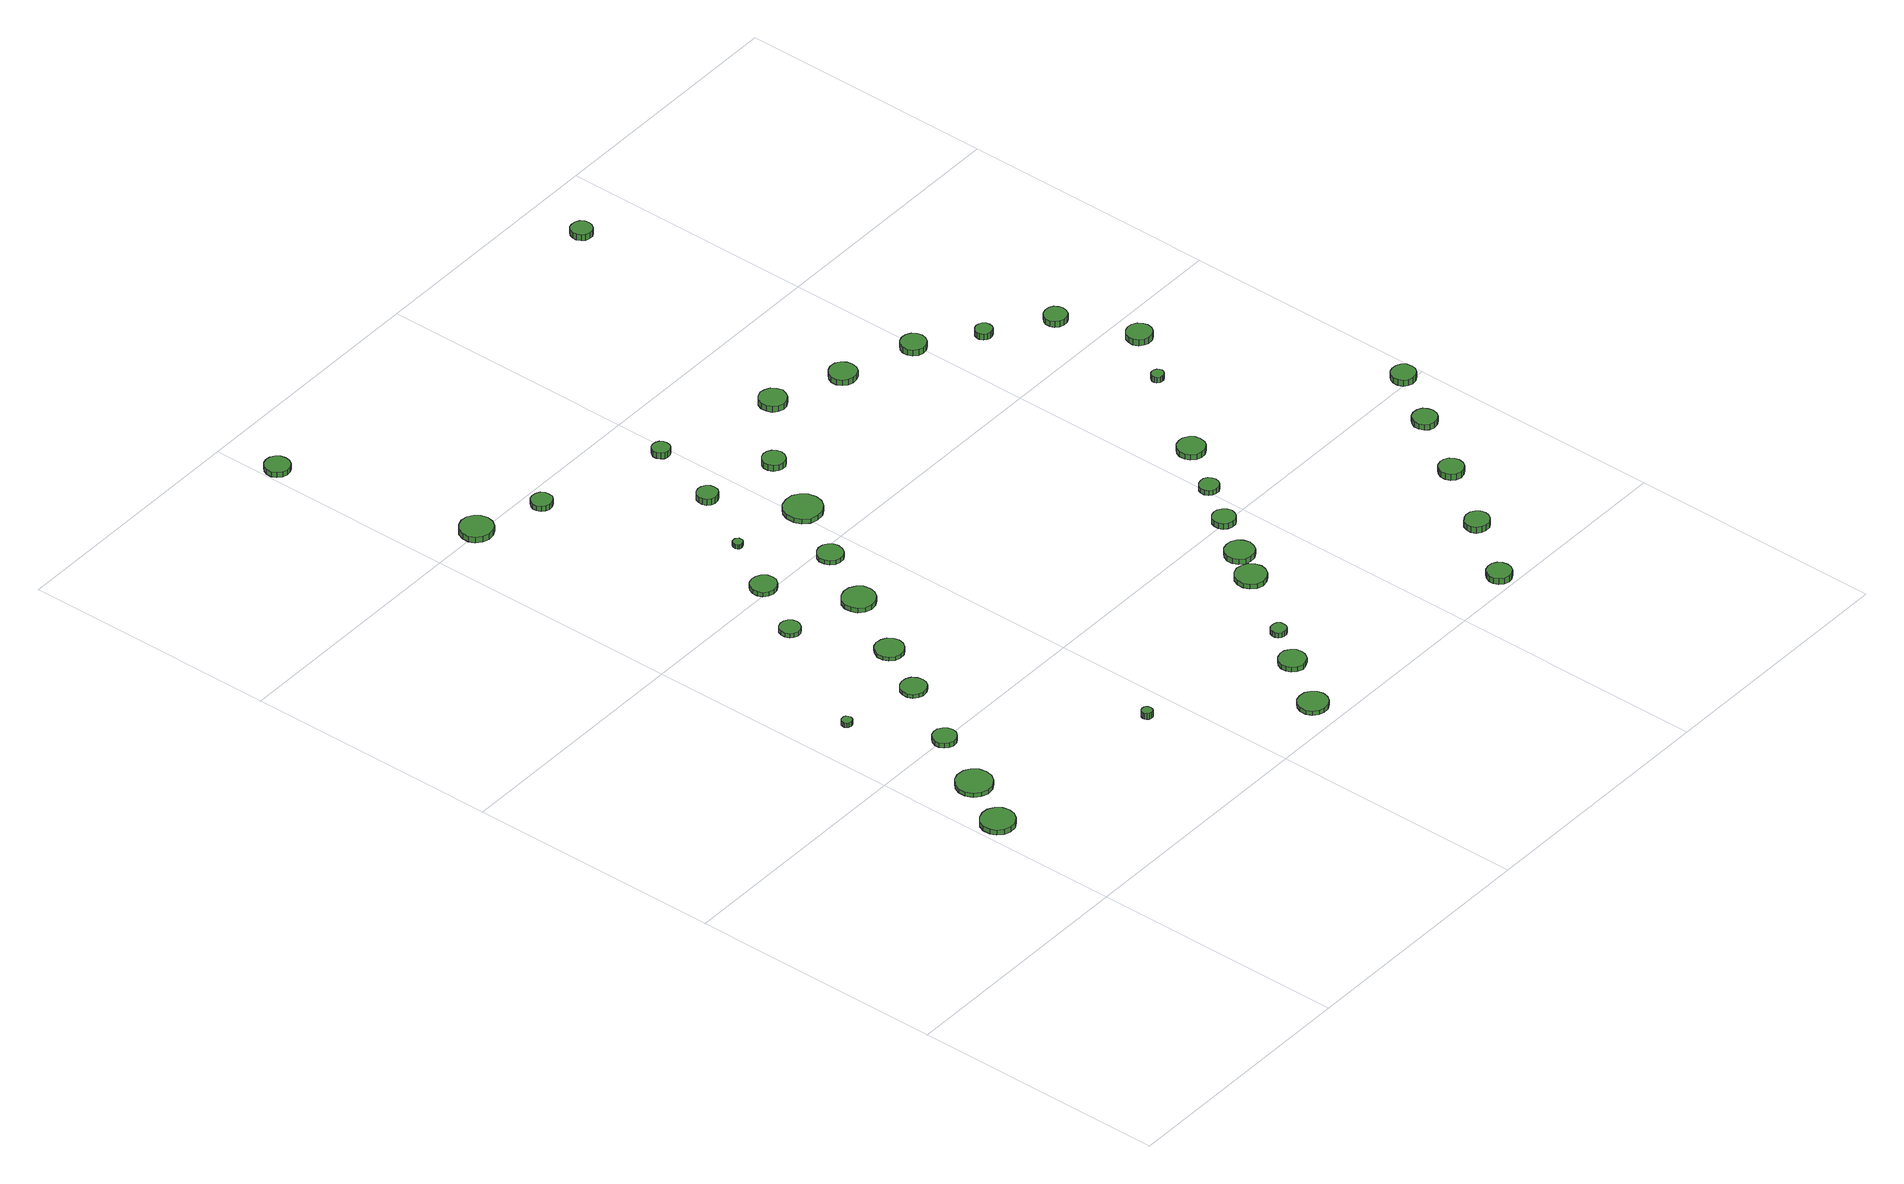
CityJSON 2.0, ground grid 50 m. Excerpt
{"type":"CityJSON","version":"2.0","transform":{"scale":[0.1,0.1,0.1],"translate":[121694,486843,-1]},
"CityObjects":{
"tree1":{"type":"SolitaryVegetationObject","attributes":{"function":"something"},"geometry":[{"type":"MultiSurface","lod":"1","boundaries":[[[0,1,2,3,4,5,6,7,8,9,10,11,12,13,14]],[[15,16,17,18,19,20,21,22,23,24,25,26,27,28,29]],[[0,29,28,1]],[[1,28,27,2]],[[2,27,26,3]],[[3,26,25,4]],[[4,25,24,5]],[[5,24,23,6]],[[6,23,22,7]],[[7,22,21,8]],[[8,21,20,9]],[[9,20,19,10]],[[10,19,18,11]],[[11,18,17,12]],[[12,17,16,13]],[[13,16,15,14]],[[14,15,29,0]]]}]},
"tree2":{"type":"SolitaryVegetationObject","attributes":{"function":"something"},"geometry":[{"type":"MultiSurface","lod":"1","boundaries":[[[30,31,32,33,34,35,36,37,38,39,40,41,42,43,44]],[[45,46,47,48,49,50,51,52,53,54,55,56,57,58,59]],[[30,59,58,31]],[[31,58,57,32]],[[32,57,56,33]],[[33,56,55,34]],[[34,55,54,35]],[[35,54,53,36]],[[36,53,52,37]],[[37,52,51,38]],[[38,51,50,39]],[[39,50,49,40]],[[40,49,48,41]],[[41,48,47,42]],[[42,47,46,43]],[[43,46,45,44]],[[44,45,59,30]]]}]},
"tree3":{"type":"SolitaryVegetationObject","attributes":{"function":"something"},"geometry":[{"type":"MultiSurface","lod":"1","boundaries":[[[60,61,62,63,64,65,66,67,68,69,70,71,72,73,74]],[[75,76,77,78,79,80,81,82,83,84,85,86,87,88,89]],[[60,89,88,61]],[[61,88,87,62]],[[62,87,86,63]],[[63,86,85,64]],[[64,85,84,65]],[[65,84,83,66]],[[66,83,82,67]],[[67,82,81,68]],[[68,81,80,69]],[[69,80,79,70]],[[70,79,78,71]],[[71,78,77,72]],[[72,77,76,73]],[[73,76,75,74]],[[74,75,89,60]]]}]},
"tree4":{"type":"SolitaryVegetationObject","attributes":{"function":"something"},"geometry":[{"type":"MultiSurface","lod":"1","boundaries":[[[90,91,92,93,94,95,96,97,98,99,100,101,102,103,104]],[[105,106,107,108,109,110,111,112,113,114,115,116,117,118,119]],[[90,119,118,91]],[[91,118,117,92]],[[92,117,116,93]],[[93,116,115,94]],[[94,115,114,95]],[[95,114,113,96]],[[96,113,112,97]],[[97,112,111,98]],[[98,111,110,99]],[[99,110,109,100]],[[100,109,108,101]],[[101,108,107,102]],[[102,107,106,103]],[[103,106,105,104]],[[104,105,119,90]]]}]},
"tree5":{"type":"SolitaryVegetationObject","attributes":{"function":"something"},"geometry":[{"type":"MultiSurface","lod":"1","boundaries":[[[120,121,122,123,124,125,126,127,128,129,130,131,132,133,134]],[[135,136,137,138,139,140,141,142,143,144,145,146,147,148,149]],[[120,149,148,121]],[[121,148,147,122]],[[122,147,146,123]],[[123,146,145,124]],[[124,145,144,125]],[[125,144,143,126]],[[126,143,142,127]],[[127,142,141,128]],[[128,141,140,129]],[[129,140,139,130]],[[130,139,138,131]],[[131,138,137,132]],[[132,137,136,133]],[[133,136,135,134]],[[134,135,149,120]]]}]},
"tree6":{"type":"SolitaryVegetationObject","attributes":{"function":"something"},"geometry":[{"type":"MultiSurface","lod":"1","boundaries":[[[150,151,152,153,154,155,156,157,158,159,160,161,162,163,164]],[[165,166,167,168,169,170,171,172,173,174,175,176,177,178,179]],[[150,179,178,151]],[[151,178,177,152]],[[152,177,176,153]],[[153,176,175,154]],[[154,175,174,155]],[[155,174,173,156]],[[156,173,172,157]],[[157,172,171,158]],[[158,171,170,159]],[[159,170,169,160]],[[160,169,168,161]],[[161,168,167,162]],[[162,167,166,163]],[[163,166,165,164]],[[164,165,179,150]]]}]},
"tree7":{"type":"SolitaryVegetationObject","attributes":{"function":"something"},"geometry":[{"type":"MultiSurface","lod":"1","boundaries":[[[180,181,182,183,184,185,186,187,188,189,190,191,192,193,194]],[[195,196,197,198,199,200,201,202,203,204,205,206,207,208,209]],[[180,209,208,181]],[[181,208,207,182]],[[182,207,206,183]],[[183,206,205,184]],[[184,205,204,185]],[[185,204,203,186]],[[186,203,202,187]],[[187,202,201,188]],[[188,201,200,189]],[[189,200,199,190]],[[190,199,198,191]],[[191,198,197,192]],[[192,197,196,193]],[[193,196,195,194]],[[194,195,209,180]]]}]},
"tree8":{"type":"SolitaryVegetationObject","attributes":{"function":"something"},"geometry":[{"type":"MultiSurface","lod":"1","boundaries":[[[210,211,212,213,214,215,216,217,218,219,220,221,222,223,224]],[[225,226,227,228,229,230,231,232,233,234,235,236,237,238,239]],[[210,239,238,211]],[[211,238,237,212]],[[212,237,236,213]],[[213,236,235,214]],[[214,235,234,215]],[[215,234,233,216]],[[216,233,232,217]],[[217,232,231,218]],[[218,231,230,219]],[[219,230,229,220]],[[220,229,228,221]],[[221,228,227,222]],[[222,227,226,223]],[[223,226,225,224]],[[224,225,239,210]]]}]},
"tree9":{"type":"SolitaryVegetationObject","attributes":{"function":"something"},"geometry":[{"type":"MultiSurface","lod":"1","boundaries":[[[240,241,242,243,244,245,246,247,248,249,250,251,252,253,254]],[[255,256,257,258,259,260,261,262,263,264,265,266,267,268,269]],[[240,269,268,241]],[[241,268,267,242]],[[242,267,266,243]],[[243,266,265,244]],[[244,265,264,245]],[[245,264,263,246]],[[246,263,262,247]],[[247,262,261,248]],[[248,261,260,249]],[[249,260,259,250]],[[250,259,258,251]],[[251,258,257,252]],[[252,257,256,253]],[[253,256,255,254]],[[254,255,269,240]]]}]},
"tree10":{"type":"SolitaryVegetationObject","attributes":{"function":"something"},"geometry":[{"type":"MultiSurface","lod":"1","boundaries":[[[270,271,272,273,274,275,276,277,278,279,280,281,282,283,284]],[[285,286,287,288,289,290,291,292,293,294,295,296,297,298,299]],[[270,299,298,271]],[[271,298,297,272]],[[272,297,296,273]],[[273,296,295,274]],[[274,295,294,275]],[[275,294,293,276]],[[276,293,292,277]],[[277,292,291,278]],[[278,291,290,279]],[[279,290,289,280]],[[280,289,288,281]],[[281,288,287,282]],[[282,287,286,283]],[[283,286,285,284]],[[284,285,299,270]]]}]},
"tree11":{"type":"SolitaryVegetationObject","attributes":{"function":"something"},"geometry":[{"type":"MultiSurface","lod":"1","boundaries":[[[300,301,302,303,304,305,306,307,308,309,310,311,312,313,314]],[[315,316,317,318,319,320,321,322,323,324,325,326,327,328,329]],[[300,329,328,301]],[[301,328,327,302]],[[302,327,326,303]],[[303,326,325,304]],[[304,325,324,305]],[[305,324,323,306]],[[306,323,322,307]],[[307,322,321,308]],[[308,321,320,309]],[[309,320,319,310]],[[310,319,318,311]],[[311,318,317,312]],[[312,317,316,313]],[[313,316,315,314]],[[314,315,329,300]]]}]},
"tree12":{"type":"SolitaryVegetationObject","attributes":{"function":"something"},"geometry":[{"type":"MultiSurface","lod":"1","boundaries":[[[330,331,332,333,334,335,336,337,338,339,340,341,342,343,344]],[[345,346,347,348,349,350,351,352,353,354,355,356,357,358,359]],[[330,359,358,331]],[[331,358,357,332]],[[332,357,356,333]],[[333,356,355,334]],[[334,355,354,335]],[[335,354,353,336]],[[336,353,352,337]],[[337,352,351,338]],[[338,351,350,339]],[[339,350,349,340]],[[340,349,348,341]],[[341,348,347,342]],[[342,347,346,343]],[[343,346,345,344]],[[344,345,359,330]]]}]},
"tree13":{"type":"SolitaryVegetationObject","attributes":{"function":"something"},"geometry":[{"type":"MultiSurface","lod":"1","boundaries":[[[360,361,362,363,364,365,366,367,368,369,370,371,372,373,374]],[[375,376,377,378,379,380,381,382,383,384,385,386,387,388,389]],[[360,389,388,361]],[[361,388,387,362]],[[362,387,386,363]],[[363,386,385,364]],[[364,385,384,365]],[[365,384,383,366]],[[366,383,382,367]],[[367,382,381,368]],[[368,381,380,369]],[[369,380,379,370]],[[370,379,378,371]],[[371,378,377,372]],[[372,377,376,373]],[[373,376,375,374]],[[374,375,389,360]]]}]},
"tree14":{"type":"SolitaryVegetationObject","attributes":{"function":"something"},"geometry":[{"type":"MultiSurface","lod":"1","boundaries":[[[390,391,392,393,394,395,396,397,398,399,400,401,402,403,404]],[[405,406,407,408,409,410,411,412,413,414,415,416,417,418,419]],[[390,419,418,391]],[[391,418,417,392]],[[392,417,416,393]],[[393,416,415,394]],[[394,415,414,395]],[[395,414,413,396]],[[396,413,412,397]],[[397,412,411,398]],[[398,411,410,399]],[[399,410,409,400]],[[400,409,408,401]],[[401,408,407,402]],[[402,407,406,403]],[[403,406,405,404]],[[404,405,419,390]]]}]},
"tree15":{"type":"SolitaryVegetationObject","attributes":{"function":"something"},"geometry":[{"type":"MultiSurface","lod":"1","boundaries":[[[420,421,422,423,424,425,426,427,428,429,430,431,432,433,434]],[[435,436,437,438,439,440,441,442,443,444,445,446,447,448,449]],[[420,449,448,421]],[[421,448,447,422]],[[422,447,446,423]],[[423,446,445,424]],[[424,445,444,425]],[[425,444,443,426]],[[426,443,442,427]],[[427,442,441,428]],[[428,441,440,429]],[[429,440,439,430]],[[430,439,438,431]],[[431,438,437,432]],[[432,437,436,433]],[[433,436,435,434]],[[434,435,449,420]]]}]},
"tree16":{"type":"SolitaryVegetationObject","attributes":{"function":"something"},"geometry":[{"type":"MultiSurface","lod":"1","boundaries":[[[450,451,452,453,454,455,456,457,458,459,460,461,462,463,464]],[[465,466,467,468,469,470,471,472,473,474,475,476,477,478,479]],[[450,479,478,451]],[[451,478,477,452]],[[452,477,476,453]],[[453,476,475,454]],[[454,475,474,455]],[[455,474,473,456]],[[456,473,472,457]],[[457,472,471,458]],[[458,471,470,459]],[[459,470,469,460]],[[460,469,468,461]],[[461,468,467,462]],[[462,467,466,463]],[[463,466,465,464]],[[464,465,479,450]]]}]},
"tree17":{"type":"SolitaryVegetationObject","attributes":{"function":"something"},"geometry":[{"type":"MultiSurface","lod":"1","boundaries":[[[480,481,482,483,484,485,486,487,488,489,490,491,492,493,494]],[[495,496,497,498,499,500,501,502,503,504,505,506,507,508,509]],[[480,509,508,481]],[[481,508,507,482]],[[482,507,506,483]],[[483,506,505,484]],[[484,505,504,485]],[[485,504,503,486]],[[486,503,502,487]],[[487,502,501,488]],[[488,501,500,489]],[[489,500,499,490]],[[490,499,498,491]],[[491,498,497,492]],[[492,497,496,493]],[[493,496,495,494]],[[494,495,509,480]]]}]},
"tree18":{"type":"SolitaryVegetationObject","attributes":{"function":"something"},"geometry":[{"type":"MultiSurface","lod":"1","boundaries":[[[510,511,512,513,514,515,516,517,518,519,520,521,522,523,524]],[[525,526,527,528,529,530,531,532,533,534,535,536,537,538,539]],[[510,539,538,511]],[[511,538,537,512]],[[512,537,536,513]],[[513,536,535,514]],[[514,535,534,515]],[[515,534,533,516]],[[516,533,532,517]],[[517,532,531,518]],[[518,531,530,519]],[[519,530,529,520]],[[520,529,528,521]],[[521,528,527,522]],[[522,527,526,523]],[[523,526,525,524]],[[524,525,539,510]]]}]},
"tree19":{"type":"SolitaryVegetationObject","attributes":{"function":"something"},"geometry":[{"type":"MultiSurface","lod":"1","boundaries":[[[540,541,542,543,544,545,546,547,548,549,550,551,552,553,554]],[[555,556,557,558,559,560,561,562,563,564,565,566,567,568,569]],[[540,569,568,541]],[[541,568,567,542]],[[542,567,566,543]],[[543,566,565,544]],[[544,565,564,545]],[[545,564,563,546]],[[546,563,562,547]],[[547,562,561,548]],[[548,561,560,549]],[[549,560,559,550]],[[550,559,558,551]],[[551,558,557,552]],[[552,557,556,553]],[[553,556,555,554]],[[554,555,569,540]]]}]},
"tree20":{"type":"SolitaryVegetationObject","attributes":{"function":"something"},"geometry":[{"type":"MultiSurface","lod":"1","boundaries":[[[570,571,572,573,574,575,576,577,578,579,580,581,582,583,584]],[[585,586,587,588,589,590,591,592,593,594,595,596,597,598,599]],[[570,599,598,571]],[[571,598,597,572]],[[572,597,596,573]],[[573,596,595,574]],[[574,595,594,575]],[[575,594,593,576]],[[576,593,592,577]],[[577,592,591,578]],[[578,591,590,579]],[[579,590,589,580]],[[580,589,588,581]],[[581,588,587,582]],[[582,587,586,583]],[[583,586,585,584]],[[584,585,599,570]]]}]},
"tree21":{"type":"SolitaryVegetationObject","attributes":{"function":"something"},"geometry":[{"type":"MultiSurface","lod":"1","boundaries":[[[600,601,602,603,604,605,606,607,608,609,610,611,612,613,614]],[[615,616,617,618,619,620,621,622,623,624,625,626,627,628,629]],[[600,629,628,601]],[[601,628,627,602]],[[602,627,626,603]],[[603,626,625,604]],[[604,625,624,605]],[[605,624,623,606]],[[606,623,622,607]],[[607,622,621,608]],[[608,621,620,609]],[[609,620,619,610]],[[610,619,618,611]],[[611,618,617,612]],[[612,617,616,613]],[[613,616,615,614]],[[614,615,629,600]]]}]},
"tree22":{"type":"SolitaryVegetationObject","attributes":{"function":"something"},"geometry":[{"type":"MultiSurface","lod":"1","boundaries":[[[630,631,632,633,634,635,636,637,638,639,640,641,642,643,644]],[[645,646,647,648,649,650,651,652,653,654,655,656,657,658,659]],[[630,659,658,631]],[[631,658,657,632]],[[632,657,656,633]],[[633,656,655,634]],[[634,655,654,635]],[[635,654,653,636]],[[636,653,652,637]],[[637,652,651,638]],[[638,651,650,639]],[[639,650,649,640]],[[640,649,648,641]],[[641,648,647,642]],[[642,647,646,643]],[[643,646,645,644]],[[644,645,659,630]]]}]},
"tree23":{"type":"SolitaryVegetationObject","attributes":{"function":"something"},"geometry":[{"type":"MultiSurface","lod":"1","boundaries":[[[660,661,662,663,664,665,666,667,668,669,670,671,672,673,674]],[[675,676,677,678,679,680,681,682,683,684,685,686,687,688,689]],[[660,689,688,661]],[[661,688,687,662]],[[662,687,686,663]],[[663,686,685,664]],[[664,685,684,665]],[[665,684,683,666]],[[666,683,682,667]],[[667,682,681,668]],[[668,681,680,669]],[[669,680,679,670]],[[670,679,678,671]],[[671,678,677,672]],[[672,677,676,673]],[[673,676,675,674]],[[674,675,689,660]]]}]},
"tree24":{"type":"SolitaryVegetationObject","attributes":{"function":"something"},"geometry":[{"type":"MultiSurface","lod":"1","boundaries":[[[690,691,692,693,694,695,696,697,698,699,700,701,702,703,704]],[[705,706,707,708,709,710,711,712,713,714,715,716,717,718,719]],[[690,719,718,691]],[[691,718,717,692]],[[692,717,716,693]],[[693,716,715,694]],[[694,715,714,695]],[[695,714,713,696]],[[696,713,712,697]],[[697,712,711,698]],[[698,711,710,699]],[[699,710,709,700]],[[700,709,708,701]],[[701,708,707,702]],[[702,707,706,703]],[[703,706,705,704]],[[704,705,719,690]]]}]},
"tree25":{"type":"SolitaryVegetationObject","attributes":{"function":"something"},"geometry":[{"type":"MultiSurface","lod":"1","boundaries":[[[720,721,722,723,724,725,726,727,728,729,730,731,732,733,734]],[[735,736,737,738,739,740,741,742,743,744,745,746,747,748,749]],[[720,749,748,721]],[[721,748,747,722]],[[722,747,746,723]],[[723,746,745,724]],[[724,745,744,725]],[[725,744,743,726]],[[726,743,742,727]],[[727,742,741,728]],[[728,741,740,729]],[[729,740,739,730]],[[730,739,738,731]],[[731,738,737,732]],[[732,737,736,733]],[[733,736,735,734]],[[734,735,749,720]]]}]},
"tree26":{"type":"SolitaryVegetationObject","attributes":{"function":"something"},"geometry":[{"type":"MultiSurface","lod":"1","boundaries":[[[750,751,752,753,754,755,756,757,758,759,760,761,762,763,764]],[[765,766,767,768,769,770,771,772,773,774,775,776,777,778,779]],[[750,779,778,751]],[[751,778,777,752]],[[752,777,776,753]],[[753,776,775,754]],[[754,775,774,755]],[[755,774,773,756]],[[756,773,772,757]],[[757,772,771,758]],[[758,771,770,759]],[[759,770,769,760]],[[760,769,768,761]],[[761,768,767,762]],[[762,767,766,763]],[[763,766,765,764]],[[764,765,779,750]]]}]},
"tree27":{"type":"SolitaryVegetationObject","attributes":{"function":"something"},"geometry":[{"type":"MultiSurface","lod":"1","boundaries":[[[780,781,782,783,784,785,786,787,788,789,790,791,792,793,794]],[[795,796,797,798,799,800,801,802,803,804,805,806,807,808,809]],[[780,809,808,781]],[[781,808,807,782]],[[782,807,806,783]],[[783,806,805,784]],[[784,805,804,785]],[[785,804,803,786]],[[786,803,802,787]],[[787,802,801,788]],[[788,801,800,789]],[[789,800,799,790]],[[790,799,798,791]],[[791,798,797,792]],[[792,797,796,793]],[[793,796,795,794]],[[794,795,809,780]]]}]},
"tree28":{"type":"SolitaryVegetationObject","attributes":{"function":"something"},"geometry":[{"type":"MultiSurface","lod":"1","boundaries":[[[810,811,812,813,814,815,816,817,818,819,820,821,822,823,824]],[[825,826,827,828,829,830,831,832,833,834,835,836,837,838,839]],[[810,839,838,811]],[[811,838,837,812]],[[812,837,836,813]],[[813,836,835,814]],[[814,835,834,815]],[[815,834,833,816]],[[816,833,832,817]],[[817,832,831,818]],[[818,831,830,819]],[[819,830,829,820]],[[820,829,828,821]],[[821,828,827,822]],[[822,827,826,823]],[[823,826,825,824]],[[824,825,839,810]]]}]},
"tree29":{"type":"SolitaryVegetationObject","attributes":{"function":"something"},"geometry":[{"type":"MultiSurface","lod":"1","boundaries":[[[840,841,842,843,844,845,846,847,848,849,850,851,852,853,854]],[[855,856,857,858,859,860,861,862,863,864,865,866,867,868,869]],[[840,869,868,841]],[[841,868,867,842]],[[842,867,866,843]],[[843,866,865,844]],[[844,865,864,845]],[[845,864,863,846]],[[846,863,862,847]],[[847,862,861,848]],[[848,861,860,849]],[[849,860,859,850]],[[850,859,858,851]],[[851,858,857,852]],[[852,857,856,853]],[[853,856,855,854]],[[854,855,869,840]]]}]},
"tree30":{"type":"SolitaryVegetationObject","attributes":{"function":"something"},"geometry":[{"type":"MultiSurface","lod":"1","boundaries":[[[870,871,872,873,874,875,876,877,878,879,880,881,882,883,884]],[[885,886,887,888,889,890,891,892,893,894,895,896,897,898,899]],[[870,899,898,871]],[[871,898,897,872]],[[872,897,896,873]],[[873,896,895,874]],[[874,895,894,875]],[[875,894,893,876]],[[876,893,892,877]],[[877,892,891,878]],[[878,891,890,879]],[[879,890,889,880]],[[880,889,888,881]],[[881,888,887,882]],[[882,887,886,883]],[[883,886,885,884]],[[884,885,899,870]]]}]},
"tree31":{"type":"SolitaryVegetationObject","attributes":{"function":"something"},"geometry":[{"type":"MultiSurface","lod":"1","boundaries":[[[900,901,902,903,904,905,906,907,908,909,910,911,912,913,914]],[[915,916,917,918,919,920,921,922,923,924,925,926,927,928,929]],[[900,929,928,901]],[[901,928,927,902]],[[902,927,926,903]],[[903,926,925,904]],[[904,925,924,905]],[[905,924,923,906]],[[906,923,922,907]],[[907,922,921,908]],[[908,921,920,909]],[[909,920,919,910]],[[910,919,918,911]],[[911,918,917,912]],[[912,917,916,913]],[[913,916,915,914]],[[914,915,929,900]]]}]},
"tree32":{"type":"SolitaryVegetationObject","attributes":{"function":"something"},"geometry":[{"type":"MultiSurface","lod":"1","boundaries":[[[930,931,932,933,934,935,936,937,938,939,940,941,942,943,944]],[[945,946,947,948,949,950,951,952,953,954,955,956,957,958,959]],[[930,959,958,931]],[[931,958,957,932]],[[932,957,956,933]],[[933,956,955,934]],[[934,955,954,935]],[[935,954,953,936]],[[936,953,952,937]],[[937,952,951,938]],[[938,951,950,939]],[[939,950,949,940]],[[940,949,948,941]],[[941,948,947,942]],[[942,947,946,943]],[[943,946,945,944]],[[944,945,959,930]]]}]},
"tree33":{"type":"SolitaryVegetationObject","attributes":{"function":"something"},"geometry":[{"type":"MultiSurface","lod":"1","boundaries":[[[960,961,962,963,964,965,966,967,968,969,970,971,972,973,974]],[[975,976,977,978,979,980,981,982,983,984,985,986,987,988,989]],[[960,989,988,961]],[[961,988,987,962]],[[962,987,986,963]],[[963,986,985,964]],[[964,985,984,965]],[[965,984,983,966]],[[966,983,982,967]],[[967,982,981,968]],[[968,981,980,969]],[[969,980,979,970]],[[970,979,978,971]],[[971,978,977,972]],[[972,977,976,973]],[[973,976,975,974]],[[974,975,989,960]]]}]},
"tree34":{"type":"SolitaryVegetationObject","attributes":{"function":"something"},"geometry":[{"type":"MultiSurface","lod":"1","boundaries":[[[990,991,992,993,994,995,996,997,998,999,1000,1001,1002,1003,1004]],[[1005,1006,1007,1008,1009,1010,1011,1012,1013,1014,1015,1016,1017,1018,1019]],[[990,1019,1018,991]],[[991,1018,1017,992]],[[992,1017,1016,993]],[[993,1016,1015,994]],[[994,1015,1014,995]],[[995,1014,1013,996]],[[996,1013,1012,997]],[[997,1012,1011,998]],[[998,1011,1010,999]],[[999,1010,1009,1000]],[[1000,1009,1008,1001]],[[1001,1008,1007,1002]],[[1002,1007,1006,1003]],[[1003,1006,1005,1004]],[[1004,1005,1019,990]]]}]},
"tree35":{"type":"SolitaryVegetationObject","attributes":{"function":"something"},"geometry":[{"type":"MultiSurface","lod":"1","boundaries":[[[1020,1021,1022,1023,1024,1025,1026,1027,1028,1029,1030,1031,1032,1033,1034]],[[1035,1036,1037,1038,1039,1040,1041,1042,1043,1044,1045,1046,1047,1048,1049]],[[1020,1049,1048,1021]],[[1021,1048,1047,1022]],[[1022,1047,1046,1023]],[[1023,1046,1045,1024]],[[1024,1045,1044,1025]],[[1025,1044,1043,1026]],[[1026,1043,1042,1027]],[[1027,1042,1041,1028]],[[1028,1041,1040,1029]],[[1029,1040,1039,1030]],[[1030,1039,1038,1031]],[[1031,1038,1037,1032]],[[1032,1037,1036,1033]],[[1033,1036,1035,1034]],[[1034,1035,1049,1020]]]}]},
"tree36":{"type":"SolitaryVegetationObject","attributes":{"function":"something"},"geometry":[{"type":"MultiSurface","lod":"1","boundaries":[[[1050,1051,1052,1053,1054,1055,1056,1057,1058,1059,1060,1061,1062,1063,1064]],[[1065,1066,1067,1068,1069,1070,1071,1072,1073,1074,1075,1076,1077,1078,1079]],[[1050,1079,1078,1051]],[[1051,1078,1077,1052]],[[1052,1077,1076,1053]],[[1053,1076,1075,1054]],[[1054,1075,1074,1055]],[[1055,1074,1073,1056]],[[1056,1073,1072,1057]],[[1057,1072,1071,1058]],[[1058,1071,1070,1059]],[[1059,1070,1069,1060]],[[1060,1069,1068,1061]],[[1061,1068,1067,1062]],[[1062,1067,1066,1063]],[[1063,1066,1065,1064]],[[1064,1065,1079,1050]]]}]},
"tree37":{"type":"SolitaryVegetationObject","attributes":{"function":"something"},"geometry":[{"type":"MultiSurface","lod":"1","boundaries":[[[1080,1081,1082,1083,1084,1085,1086,1087,1088,1089,1090,1091,1092,1093,1094]],[[1095,1096,1097,1098,1099,1100,1101,1102,1103,1104,1105,1106,1107,1108,1109]],[[1080,1109,1108,1081]],[[1081,1108,1107,1082]],[[1082,1107,1106,1083]],[[1083,1106,1105,1084]],[[1084,1105,1104,1085]],[[1085,1104,1103,1086]],[[1086,1103,1102,1087]],[[1087,1102,1101,1088]],[[1088,1101,1100,1089]],[[1089,1100,1099,1090]],[[1090,1099,1098,1091]],[[1091,1098,1097,1092]],[[1092,1097,1096,1093]],[[1093,1096,1095,1094]],[[1094,1095,1109,1080]]]}]},
"tree38":{"type":"SolitaryVegetationObject","attributes":{"function":"something"},"geometry":[{"type":"MultiSurface","lod":"1","boundaries":[[[1110,1111,1112,1113,1114,1115,1116,1117,1118,1119,1120,1121,1122,1123,1124]],[[1125,1126,1127,1128,1129,1130,1131,1132,1133,1134,1135,1136,1137,1138,1139]],[[1110,1139,1138,1111]],[[1111,1138,1137,1112]],[[1112,1137,1136,1113]],[[1113,1136,1135,1114]],[[1114,1135,1134,1115]],[[1115,1134,1133,1116]],[[1116,1133,1132,1117]],[[1117,1132,1131,1118]],[[1118,1131,1130,1119]],[[1119,1130,1129,1120]],[[1120,1129,1128,1121]],[[1121,1128,1127,1122]],[[1122,1127,1126,1123]],[[1123,1126,1125,1124]],[[1124,1125,1139,1110]]]}]},
"tree39":{"type":"SolitaryVegetationObject","attributes":{"function":"something"},"geometry":[{"type":"MultiSurface","lod":"1","boundaries":[[[1140,1141,1142,1143,1144,1145,1146,1147,1148,1149,1150,1151,1152,1153,1154]],[[1155,1156,1157,1158,1159,1160,1161,1162,1163,1164,1165,1166,1167,1168,1169]],[[1140,1169,1168,1141]],[[1141,1168,1167,1142]],[[1142,1167,1166,1143]],[[1143,1166,1165,1144]],[[1144,1165,1164,1145]],[[1145,1164,1163,1146]],[[1146,1163,1162,1147]],[[1147,1162,1161,1148]],[[1148,1161,1160,1149]],[[1149,1160,1159,1150]],[[1150,1159,1158,1151]],[[1151,1158,1157,1152]],[[1152,1157,1156,1153]],[[1153,1156,1155,1154]],[[1154,1155,1169,1140]]]}]},
"tree40":{"type":"SolitaryVegetationObject","attributes":{"function":"something"},"geometry":[{"type":"MultiSurface","lod":"1","boundaries":[[[1170,1171,1172,1173,1174,1175,1176,1177,1178,1179,1180,1181,1182,1183,1184]],[[1185,1186,1187,1188,1189,1190,1191,1192,1193,1194,1195,1196,1197,1198,1199]],[[1170,1199,1198,1171]],[[1171,1198,1197,1172]],[[1172,1197,1196,1173]],[[1173,1196,1195,1174]],[[1174,1195,1194,1175]],[[1175,1194,1193,1176]],[[1176,1193,1192,1177]],[[1177,1192,1191,1178]],[[1178,1191,1190,1179]],[[1179,1190,1189,1180]],[[1180,1189,1188,1181]],[[1181,1188,1187,1182]],[[1182,1187,1186,1183]],[[1183,1186,1185,1184]],[[1184,1185,1199,1170]]]}]}
},
"vertices":[
[74,277,17],[71,290,17],[63,301,17],[51,308,17],[38,309,17],[25,305,17],[15,296,17],[10,284,17],[10,270,17],[15,258,17],[25,249,17],[38,245,17],[51,246,17],[63,253,17],[71,264,17],[71,264,6],[63,253,6],[51,246,6],[38,245,6],[25,249,6],[15,258,6],[10,270,6],[10,284,6],[15,296,6],[25,305,6],[38,309,6],[51,308,6],[63,301,6],[71,290,6],[74,277,6],
[135,378,15],[132,392,15],[123,404,15],[111,411,15],[96,412,15],[83,408,15],[72,398,15],[66,385,15],[66,371,15],[72,357,15],[83,348,15],[96,343,15],[111,345,15],[123,352,15],[132,364,15],[132,364,6],[123,352,6],[111,345,6],[96,343,6],[83,348,6],[72,357,6],[66,371,6],[66,385,6],[72,398,6],[83,408,6],[96,412,6],[111,411,6],[123,404,6],[132,392,6],[135,378,6],
[103,658,17],[102,662,17],[100,666,17],[96,668,17],[92,668,17],[88,667,17],[85,664,17],[83,660,17],[83,656,17],[85,652,17],[88,650,17],[92,648,17],[96,649,17],[100,651,17],[102,654,17],[102,654,7],[100,651,7],[96,649,7],[92,648,7],[88,650,7],[85,652,7],[83,656,7],[83,660,7],[85,664,7],[88,667,7],[92,668,7],[96,668,7],[100,666,7],[102,662,7],[103,658,7],
[189,498,16],[187,507,16],[181,514,16],[173,519,16],[164,520,16],[155,517,16],[148,511,16],[144,502,16],[144,493,16],[148,484,16],[155,478,16],[164,475,16],[173,476,16],[181,481,16],[187,488,16],[187,488,6],[181,481,6],[173,476,6],[164,475,6],[155,478,6],[148,484,6],[144,493,6],[144,502,6],[148,511,6],[155,517,6],[164,520,6],[173,519,6],[181,514,6],[187,507,6],[189,498,6],
[267,628,15],[265,638,15],[259,647,15],[250,652,15],[239,653,15],[230,650,15],[222,643,15],[218,633,15],[218,623,15],[222,614,15],[230,607,15],[239,604,15],[250,605,15],[259,610,15],[265,618,15],[265,618,7],[259,610,7],[250,605,7],[239,604,7],[230,607,7],[222,614,7],[218,623,7],[218,633,7],[222,643,7],[230,650,7],[239,653,7],[250,652,7],[259,647,7],[265,638,7],[267,628,7],
[255,901,16],[253,909,16],[248,916,16],[241,920,16],[233,921,16],[225,918,16],[219,913,16],[216,905,16],[216,897,16],[219,889,16],[225,884,16],[233,881,16],[241,882,16],[248,886,16],[253,893,16],[253,893,7],[248,886,7],[241,882,7],[233,881,7],[225,884,7],[219,889,7],[216,897,7],[216,905,7],[219,913,7],[225,918,7],[233,921,7],[241,920,7],[248,916,7],[253,909,7],[255,901,7],
[449,262,22],[448,266,22],[446,270,22],[442,272,22],[438,272,22],[434,271,22],[431,268,22],[429,264,22],[429,260,22],[431,256,22],[434,253,22],[438,252,22],[442,252,22],[446,254,22],[448,258,22],[448,258,9],[446,254,9],[442,252,9],[438,252,9],[434,253,9],[431,256,9],[429,260,9],[429,264,9],[431,268,9],[434,271,9],[438,272,9],[442,272,9],[446,270,9],[448,266,9],[449,262,9],
[327,729,15],[325,740,15],[318,750,15],[308,755,15],[297,757,15],[286,753,15],[278,745,15],[273,735,15],[273,723,15],[278,713,15],[286,705,15],[297,702,15],[308,703,15],[318,709,15],[325,718,15],[325,718,7],[318,709,7],[308,703,7],[297,702,7],[286,705,7],[278,713,7],[273,723,7],[273,735,7],[278,745,7],[286,753,7],[297,757,7],[308,755,7],[318,750,7],[325,740,7],[327,729,7],
[141,1505,18],[138,1518,18],[130,1528,18],[119,1535,18],[106,1536,18],[93,1532,18],[83,1524,18],[78,1511,18],[78,1498,18],[83,1486,18],[93,1478,18],[106,1473,18],[119,1475,18],[130,1481,18],[138,1492,18],[138,1492,6],[130,1481,6],[119,1475,6],[106,1473,6],[93,1478,6],[83,1486,6],[78,1498,6],[78,1511,6],[83,1524,6],[93,1532,6],[106,1536,6],[119,1535,6],[130,1528,6],[138,1518,6],[141,1505,6],
[50,1886,18],[48,1896,18],[42,1904,18],[34,1909,18],[24,1910,18],[15,1907,18],[7,1900,18],[3,1891,18],[3,1881,18],[7,1872,18],[15,1865,18],[24,1862,18],[34,1863,18],[42,1868,18],[48,1876,18],[48,1876,7],[42,1868,7],[34,1863,7],[24,1862,7],[15,1865,7],[7,1872,7],[3,1881,7],[3,1891,7],[7,1900,7],[15,1907,7],[24,1910,7],[34,1909,7],[42,1904,7],[48,1896,7],[50,1886,7],
[326,1013,16],[324,1023,16],[317,1032,16],[308,1037,16],[298,1038,16],[288,1035,16],[280,1028,16],[276,1018,16],[276,1008,16],[280,998,16],[288,991,16],[298,988,16],[308,989,16],[317,994,16],[324,1003,16],[324,1003,7],[317,994,7],[308,989,7],[298,988,7],[288,991,7],[280,998,7],[276,1008,7],[276,1018,7],[280,1028,7],[288,1035,7],[298,1038,7],[308,1037,7],[317,1032,7],[324,1023,7],[326,1013,7],
[407,859,17],[404,872,17],[396,882,17],[385,889,17],[372,890,17],[359,886,17],[349,877,17],[344,865,17],[344,852,17],[349,840,17],[359,831,17],[372,827,17],[385,829,17],[396,835,17],[404,846,17],[404,846,7],[396,835,7],[385,829,7],[372,827,7],[359,831,7],[349,840,7],[344,852,7],[344,865,7],[349,877,7],[359,886,7],[372,890,7],[385,889,7],[396,882,7],[404,872,7],[407,859,7],
[677,57,15],[674,69,15],[667,78,15],[657,84,15],[645,85,15],[634,82,15],[625,74,15],[620,63,15],[620,51,15],[625,40,15],[634,32,15],[645,29,15],[657,30,15],[667,36,15],[674,45,15],[674,45,6],[667,36,6],[657,30,6],[645,29,6],[634,32,6],[625,40,6],[620,51,6],[620,63,6],[625,74,6],[634,82,6],[645,85,6],[657,84,6],[667,78,6],[674,69,6],[677,57,6],
[262,1465,16],[261,1473,16],[256,1480,16],[248,1484,16],[240,1485,16],[232,1483,16],[226,1477,16],[222,1469,16],[222,1461,16],[226,1453,16],[232,1448,16],[240,1445,16],[248,1446,16],[256,1450,16],[261,1457,16],[261,1457,5],[256,1450,5],[248,1446,5],[240,1445,5],[232,1448,5],[226,1453,5],[222,1461,5],[222,1469,5],[226,1477,5],[232,1483,5],[240,1485,5],[248,1484,5],[256,1480,5],[261,1473,5],[262,1465,5],
[375,1124,15],[375,1128,15],[372,1131,15],[369,1133,15],[365,1133,15],[361,1132,15],[358,1129,15],[357,1126,15],[357,1122,15],[358,1118,15],[361,1115,15],[365,1114,15],[369,1115,15],[372,1117,15],[375,1120,15],[375,1120,6],[372,1117,6],[369,1115,6],[365,1114,6],[361,1115,6],[358,1118,6],[357,1122,6],[357,1126,6],[358,1129,6],[361,1132,6],[365,1133,6],[369,1133,6],[372,1131,6],[375,1128,6],[375,1124,6],
[468,979,15],[466,989,15],[460,997,15],[452,1002,15],[441,1003,15],[432,1000,15],[424,993,15],[420,984,15],[420,973,15],[424,964,15],[432,957,15],[441,954,15],[452,955,15],[460,960,15],[466,969,15],[466,969,6],[460,960,6],[452,955,6],[441,954,6],[432,957,6],[424,964,6],[420,973,6],[420,984,6],[424,993,6],[432,1000,6],[441,1003,6],[452,1002,6],[460,997,6],[466,989,6],[468,979,6],
[744,160,16],[742,171,16],[736,179,16],[726,185,16],[716,186,16],[705,182,16],[697,175,16],[693,165,16],[693,155,16],[697,145,16],[705,138,16],[716,134,16],[726,136,16],[736,141,16],[742,150,16],[742,150,6],[736,141,6],[726,136,6],[716,134,6],[705,138,6],[697,145,6],[693,155,6],[693,165,6],[697,175,6],[705,182,6],[716,186,6],[726,185,6],[736,179,6],[742,171,6],[744,160,6],
[456,1249,19],[455,1257,19],[450,1264,19],[442,1268,19],[434,1269,19],[426,1266,19],[420,1261,19],[417,1253,19],[417,1245,19],[420,1237,19],[426,1232,19],[434,1229,19],[442,1230,19],[450,1234,19],[455,1241,19],[455,1241,6],[450,1234,6],[442,1230,6],[434,1229,6],[426,1232,6],[420,1237,6],[417,1245,6],[417,1253,6],[420,1261,6],[426,1266,6],[434,1269,6],[442,1268,6],[450,1264,6],[455,1257,6],[456,1249,6],
[784,232,17],[783,238,17],[779,243,17],[774,246,17],[768,246,17],[762,245,17],[757,241,17],[755,235,17],[755,229,17],[757,223,17],[762,219,17],[768,218,17],[774,218,17],[779,221,17],[783,226,17],[783,226,6],[779,221,6],[774,218,6],[768,218,6],[762,219,6],[757,223,6],[755,229,6],[755,235,6],[757,241,6],[762,245,6],[768,246,6],[774,246,6],[779,243,6],[783,238,6],[784,232,6],
[550,1096,16],[547,1111,16],[538,1123,16],[525,1131,16],[510,1132,16],[495,1128,16],[484,1118,16],[478,1104,16],[478,1088,16],[484,1075,16],[495,1064,16],[510,1060,16],[525,1061,16],[538,1069,16],[547,1081,16],[547,1081,6],[538,1069,6],[525,1061,6],[510,1060,6],[495,1064,6],[484,1075,6],[478,1088,6],[478,1104,6],[484,1118,6],[495,1128,6],[510,1132,6],[525,1131,6],[538,1123,6],[547,1111,6],[550,1096,6],
[498,1390,22],[497,1397,22],[493,1403,22],[487,1406,22],[480,1407,22],[473,1405,22],[468,1400,22],[465,1394,22],[465,1387,22],[468,1380,22],[473,1375,22],[480,1373,22],[487,1374,22],[493,1377,22],[497,1383,22],[497,1383,9],[493,1377,9],[487,1374,9],[480,1373,9],[473,1375,9],[468,1380,9],[465,1387,9],[465,1394,9],[468,1400,9],[473,1405,9],[480,1407,9],[487,1406,9],[493,1403,9],[497,1397,9],[498,1390,9],
[606,1219,20],[604,1228,20],[599,1235,20],[591,1240,20],[582,1241,20],[574,1238,20],[567,1232,20],[563,1224,20],[563,1215,20],[567,1206,20],[574,1200,20],[582,1197,20],[591,1198,20],[599,1203,20],[604,1210,20],[604,1210,7],[599,1203,7],[591,1198,7],[582,1197,7],[574,1200,7],[567,1206,7],[563,1215,7],[563,1224,7],[567,1232,7],[574,1238,7],[582,1241,7],[591,1240,7],[599,1235,7],[604,1228,7],[606,1219,7],
[888,366,16],[885,378,16],[878,388,16],[867,394,16],[855,396,16],[843,392,16],[834,384,16],[829,372,16],[829,360,16],[834,349,16],[843,340,16],[855,336,16],[867,338,16],[878,344,16],[885,354,16],[885,354,6],[878,344,6],[867,338,6],[855,336,6],[843,340,6],[834,349,6],[829,360,6],[829,372,6],[834,384,6],[843,392,6],[855,396,6],[867,394,6],[878,388,6],[885,378,6],[888,366,6],
[926,424,17],[923,435,17],[917,444,17],[907,450,17],[895,451,17],[884,448,17],[875,440,17],[870,429,17],[870,418,17],[875,407,17],[884,399,17],[895,396,17],[907,397,17],[917,403,17],[923,412,17],[923,412,6],[917,403,6],[907,397,6],[895,396,6],[884,399,6],[875,407,6],[870,418,6],[870,429,6],[875,440,6],[884,448,6],[895,451,6],[907,450,6],[917,444,6],[923,435,6],[926,424,6],
[975,503,18],[973,512,18],[967,519,18],[960,524,18],[951,525,18],[942,522,18],[935,516,18],[932,508,18],[932,499,18],[935,491,18],[942,485,18],[951,482,18],[960,483,18],[967,487,18],[973,495,18],[973,495,6],[967,487,6],[960,483,6],[951,482,6],[942,485,6],[935,491,6],[932,499,6],[932,508,6],[935,516,6],[942,522,6],[951,525,6],[960,524,6],[967,519,6],[973,512,6],[975,503,6],
[744,1328,19],[741,1339,19],[735,1348,19],[725,1353,19],[715,1355,19],[704,1351,19],[696,1344,19],[692,1334,19],[692,1323,19],[696,1313,19],[704,1306,19],[715,1302,19],[725,1303,19],[735,1309,19],[741,1318,19],[741,1318,6],[735,1309,6],[725,1303,6],[715,1302,6],[704,1306,6],[696,1313,6],[692,1323,6],[692,1334,6],[696,1344,6],[704,1351,6],[715,1355,6],[725,1353,6],[735,1348,6],[741,1339,6],[744,1328,6],
[1158,30,20],[1156,40,20],[1151,48,20],[1142,53,20],[1133,54,20],[1123,51,20],[1116,44,20],[1112,35,20],[1112,26,20],[1116,17,20],[1123,10,20],[1133,7,20],[1142,8,20],[1151,13,20],[1156,21,20],[1156,21,7],[1151,13,7],[1142,8,7],[1133,7,7],[1123,10,7],[1116,17,7],[1112,26,7],[1112,35,7],[1116,44,7],[1123,51,7],[1133,54,7],[1142,53,7],[1151,48,7],[1156,40,7],[1158,30,7],
[1028,582,16],[1026,590,16],[1022,596,16],[1015,600,16],[1007,600,16],[1000,598,16],[994,593,16],[991,586,16],[991,578,16],[994,571,16],[1000,566,16],[1007,564,16],[1015,564,16],[1022,568,16],[1026,574,16],[1026,574,5],[1022,568,5],[1015,564,5],[1007,564,5],[1000,566,5],[994,571,5],[991,578,5],[991,586,5],[994,593,5],[1000,598,5],[1007,600,5],[1015,600,5],[1022,596,5],[1026,590,5],[1028,582,5],
[880,1281,17],[878,1291,17],[872,1300,17],[862,1306,17],[851,1307,17],[841,1303,17],[833,1296,17],[828,1286,17],[828,1275,17],[833,1265,17],[841,1258,17],[851,1255,17],[862,1256,17],[872,1261,17],[878,1270,17],[878,1270,5],[872,1261,5],[862,1256,5],[851,1255,5],[841,1258,5],[833,1265,5],[828,1275,5],[828,1286,5],[833,1296,5],[841,1303,5],[851,1307,5],[862,1306,5],[872,1300,5],[878,1291,5],[880,1281,5],
[1246,151,21],[1244,161,21],[1238,168,21],[1230,173,21],[1220,174,21],[1211,171,21],[1203,165,21],[1199,156,21],[1199,146,21],[1203,137,21],[1211,131,21],[1220,128,21],[1230,129,21],[1238,134,21],[1244,142,21],[1244,142,8],[1238,134,8],[1230,129,8],[1220,128,8],[1211,131,8],[1203,137,8],[1199,146,8],[1199,156,8],[1203,165,8],[1211,171,8],[1220,174,8],[1230,173,8],[1238,168,8],[1244,161,8],[1246,151,8],
[1099,674,17],[1097,685,17],[1091,693,17],[1081,699,17],[1071,700,17],[1060,697,17],[1052,689,17],[1048,679,17],[1048,668,17],[1052,659,17],[1060,651,17],[1071,648,17],[1081,649,17],[1091,654,17],[1097,663,17],[1097,663,5],[1091,654,5],[1081,649,5],[1071,648,5],[1060,651,5],[1052,659,5],[1048,668,5],[1048,679,5],[1052,689,5],[1060,697,5],[1071,700,5],[1081,699,5],[1091,693,5],[1097,685,5],[1099,674,5],
[1018,1235,19],[1016,1245,19],[1010,1253,19],[1001,1258,19],[991,1259,19],[982,1256,19],[974,1249,19],[970,1240,19],[970,1230,19],[974,1221,19],[982,1214,19],[991,1211,19],[1001,1212,19],[1010,1217,19],[1016,1225,19],[1016,1225,6],[1010,1217,6],[1001,1212,6],[991,1211,6],[982,1214,6],[974,1221,6],[970,1230,6],[970,1240,6],[974,1249,6],[982,1256,6],[991,1259,6],[1001,1258,6],[1010,1253,6],[1016,1245,6],[1018,1235,6],
[1334,281,20],[1332,290,20],[1327,298,20],[1318,303,20],[1309,304,20],[1299,301,20],[1292,294,20],[1288,286,20],[1288,276,20],[1292,267,20],[1299,260,20],[1309,257,20],[1318,258,20],[1327,263,20],[1332,271,20],[1332,271,7],[1327,263,7],[1318,258,7],[1309,257,7],[1299,260,7],[1292,267,7],[1288,276,7],[1288,286,7],[1292,294,7],[1299,301,7],[1309,304,7],[1318,303,7],[1327,298,7],[1332,290,7],[1334,281,7],
[895,1886,23],[894,1894,23],[889,1901,23],[881,1905,23],[873,1906,23],[865,1904,23],[859,1898,23],[855,1890,23],[855,1882,23],[859,1874,23],[865,1868,23],[873,1866,23],[881,1866,23],[889,1871,23],[894,1878,23],[894,1878,10],[889,1871,10],[881,1866,10],[873,1866,10],[865,1868,10],[859,1874,10],[855,1882,10],[855,1890,10],[859,1898,10],[865,1904,10],[873,1906,10],[881,1905,10],[889,1901,10],[894,1894,10],[895,1886,10],
[1203,844,21],[1202,849,21],[1199,853,21],[1194,856,21],[1190,856,21],[1185,855,21],[1181,851,21],[1179,847,21],[1179,842,21],[1181,838,21],[1185,834,21],[1190,833,21],[1194,833,21],[1199,836,21],[1202,840,21],[1202,840,9],[1199,836,9],[1194,833,9],[1190,833,9],[1185,834,9],[1181,838,9],[1179,842,9],[1179,847,9],[1181,851,9],[1185,855,9],[1190,856,9],[1194,856,9],[1199,853,9],[1202,849,9],[1203,844,9],
[1113,1160,22],[1112,1167,22],[1108,1172,22],[1102,1175,22],[1095,1176,22],[1089,1174,22],[1084,1170,22],[1081,1163,22],[1081,1157,22],[1084,1150,22],[1089,1146,22],[1095,1144,22],[1102,1145,22],[1108,1148,22],[1112,1153,22],[1112,1153,9],[1108,1148,9],[1102,1145,9],[1095,1144,9],[1089,1146,9],[1084,1150,9],[1081,1157,9],[1081,1163,9],[1084,1170,9],[1089,1174,9],[1095,1176,9],[1102,1175,9],[1108,1172,9],[1112,1167,9],[1113,1160,9],
[1414,405,20],[1412,414,20],[1407,422,20],[1398,427,20],[1388,428,20],[1379,425,20],[1372,418,20],[1368,410,20],[1368,400,20],[1372,391,20],[1379,384,20],[1388,381,20],[1398,382,20],[1407,387,20],[1412,395,20],[1412,395,8],[1407,387,8],[1398,382,8],[1388,381,8],[1379,384,8],[1372,391,8],[1368,400,8],[1368,410,8],[1372,418,8],[1379,425,8],[1388,428,8],[1398,427,8],[1407,422,8],[1412,414,8],[1414,405,8],
[1223,1083,29],[1221,1091,29],[1216,1099,29],[1208,1103,29],[1199,1104,29],[1190,1101,29],[1184,1095,29],[1180,1087,29],[1180,1078,29],[1184,1070,29],[1190,1064,29],[1199,1061,29],[1208,1062,29],[1216,1066,29],[1221,1074,29],[1221,1074,16],[1216,1066,16],[1208,1062,16],[1199,1061,16],[1190,1064,16],[1184,1070,16],[1180,1078,16],[1180,1087,16],[1184,1095,16],[1190,1101,16],[1199,1104,16],[1208,1103,16],[1216,1099,16],[1221,1091,16],[1223,1083,16],
[1281,939,27],[1279,948,27],[1273,957,27],[1264,962,27],[1254,963,27],[1245,960,27],[1237,953,27],[1233,944,27],[1233,934,27],[1237,924,27],[1245,918,27],[1254,915,27],[1264,916,27],[1273,921,27],[1279,929,27],[1279,929,14],[1273,921,14],[1264,916,14],[1254,915,14],[1245,918,14],[1237,924,14],[1233,934,14],[1233,944,14],[1237,953,14],[1245,960,14],[1254,963,14],[1264,962,14],[1273,957,14],[1279,948,14],[1281,939,14],
[1488,512,20],[1486,522,20],[1480,530,20],[1472,534,20],[1462,535,20],[1453,532,20],[1446,526,20],[1442,517,20],[1442,507,20],[1446,498,20],[1453,492,20],[1462,489,20],[1472,490,20],[1480,495,20],[1486,503,20],[1486,503,7],[1480,495,7],[1472,490,7],[1462,489,7],[1453,492,7],[1446,498,7],[1442,507,7],[1442,517,7],[1446,526,7],[1453,532,7],[1462,535,7],[1472,534,7],[1480,530,7],[1486,522,7],[1488,512,7]
]}
